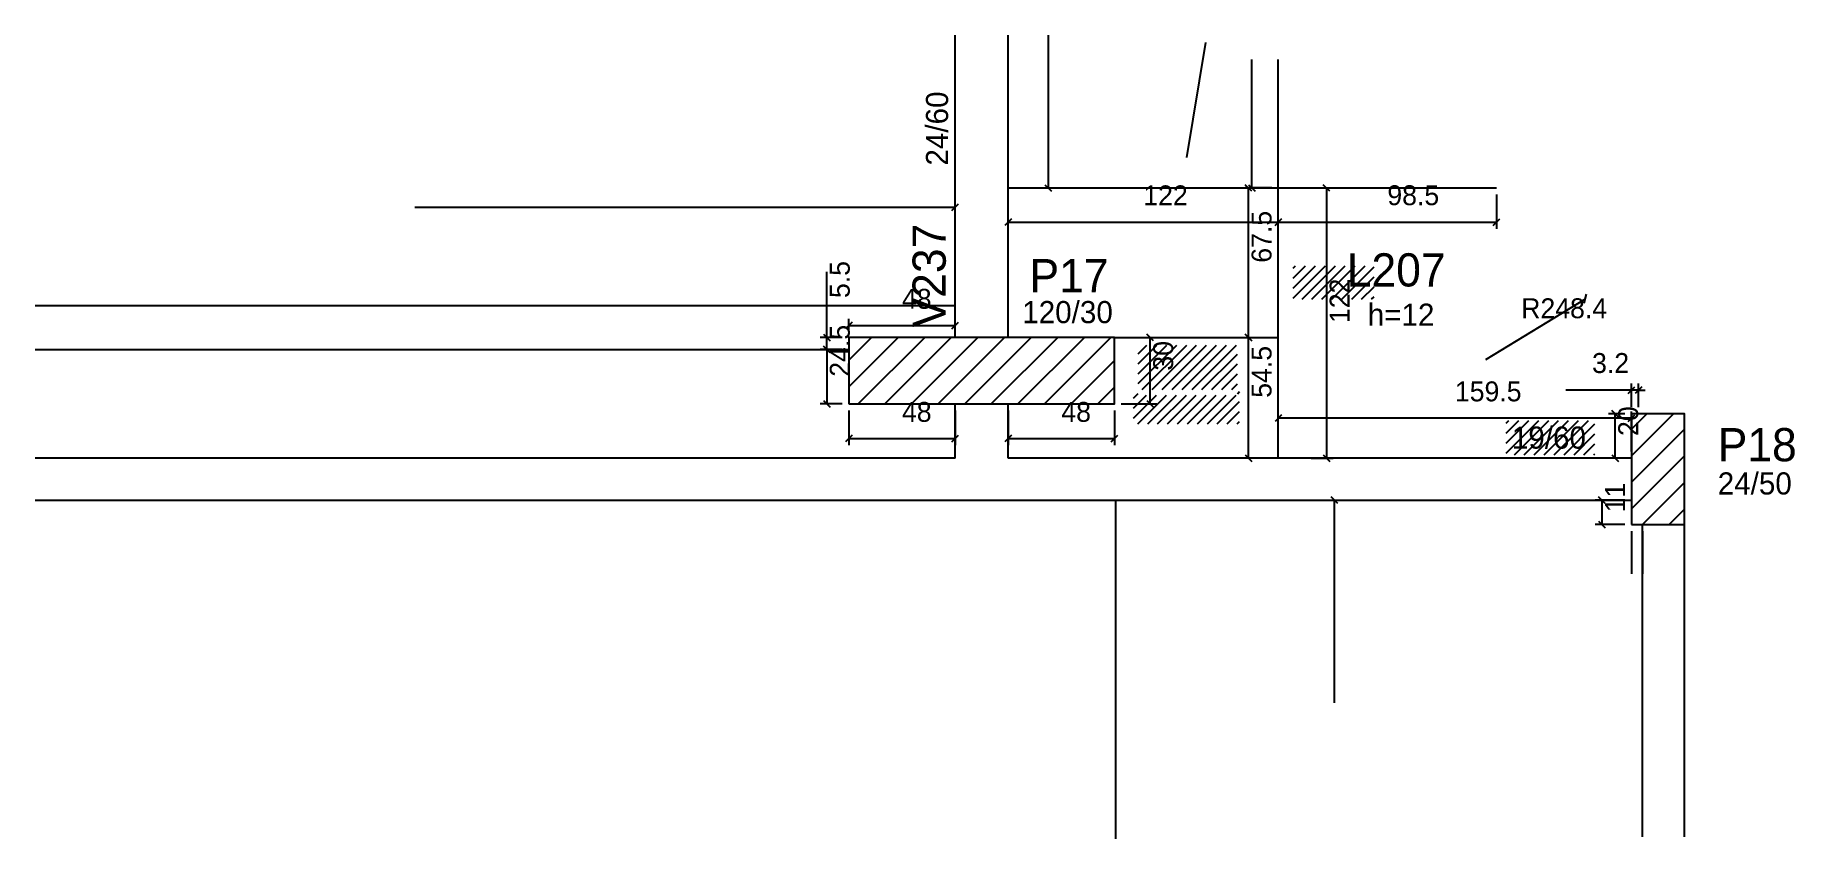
# Model space of a CAD drawing. Header units: metres. Extents: x 5378 to 6173, y 2178 to 2541.
import ezdxf

# ---------------------------------------------------------------- set-up
doc = ezdxf.new("R2010")
doc.units = ezdxf.units.M
for name, color, linetype in [('3', 7, 'Continuous'), ('4', 7, 'Continuous'), ('7', 7, 'Continuous'), ('Painéis', 7, 'Continuous'), ('REAPROVEITAMENTO', 7, 'Continuous')]:
    doc.layers.add(name, color=color, linetype=linetype)

msp = doc.modelspace()

# ---------------------------------------------------------------- hatches: boundary and pattern name
at = {"layer": 'REAPROVEITAMENTO'}
h = msp.add_hatch(dxfattribs=at)
h.set_pattern_fill('ANSI31')
h.paths.add_polyline_path([(5946.63, 2421.32), (5983.12, 2421.32), (5983.12, 2436.38), (5946.63, 2436.38), (5946.63, 2421.32)])
h.paths.add_polyline_path([(6042.76, 2351.1), (6082.89, 2351.1), (6082.89, 2366.62), (6042.76, 2366.62), (6042.76, 2351.1)])
h = msp.add_hatch(dxfattribs=at)
h.set_pattern_fill('ANSI31')
h.paths.add_polyline_path([(5874.45, 2365.09), (5922.35, 2365.09), (5922.35, 2380.61), (5874.45, 2380.61), (5874.45, 2365.09)])
h.paths.add_polyline_path([(5876.54, 2378.07), (5921.35, 2378.07), (5921.35, 2400.66), (5876.54, 2400.66), (5876.54, 2378.07)])

# ---------------------------------------------------------------- linework, layer by layer
at = {"layer": '3', "color": 3, "lineweight": 25}
for p, q in [((5793.86, 2404.08), (5793.86, 2540.58)), ((5817.86, 2404.08), (5817.86, 2540.58)), ((5745.86, 2381.84), (5768.11, 2404.08)), ((5745.86, 2393.86), (5756.09, 2404.08)), ((5750.13, 2374.08), (5780.13, 2404.08)), ((5762.15, 2374.08), (5792.15, 2404.08)), ((5774.17, 2374.08), (5804.17, 2404.08)), ((5786.19, 2374.08), (5816.19, 2404.08)), ((5798.21, 2374.08), (5828.21, 2404.08)), ((5810.23, 2374.08), (5840.23, 2404.08)), ((5822.26, 2374.08), (5852.26, 2404.08)), ((5834.28, 2374.08), (5864.28, 2404.08)), ((5846.3, 2374.08), (5865.86, 2393.65)), ((5858.32, 2374.08), (5865.86, 2381.63)), ((5793.86, 2349.58), (5793.86, 2374.08)), ((5817.86, 2349.58), (5817.86, 2374.08)), ((6099.36, 2350.67), (6118.28, 2369.58)), ((6099.36, 2362.69), (6106.25, 2369.58)), ((6099.36, 2338.65), (6123.36, 2362.65)), ((6099.36, 2326.63), (6123.36, 2350.63)), ((6104.34, 2319.58), (6123.36, 2338.61)), ((6116.36, 2319.58), (6123.36, 2326.59)), ((6104.36, 2178.58), (6104.36, 2319.58)), ((6123.36, 2178.58), (6123.36, 2319.58))]:
    msp.add_line(p, q, dxfattribs=at)
for points in [[(5793.86, 2349.58), (5378.36, 2349.58)], [(6099.36, 2349.58), (5817.86, 2349.58)], [(5378.36, 2330.58), (5820.86, 2330.58)], [(5820.86, 2330.58), (6099.36, 2330.58)]]:
    msp.add_lwpolyline(points, dxfattribs=at)
at = {"layer": '7', "color": 7, "lineweight": 25}
for points in [[(5745.86, 2374.08), (5865.86, 2374.08), (5865.86, 2404.08), (5745.86, 2404.08), (5745.86, 2374.08)], [(6099.36, 2319.58), (6123.36, 2319.58), (6123.36, 2369.58), (6099.36, 2369.58), (6099.36, 2319.58)]]:
    msp.add_lwpolyline(points, dxfattribs=at)
at = {"layer": 'Painéis', "color": 4, "lineweight": 25}
for p, q in [((5835.86, 2540.58), (5835.86, 2471.58)), ((5898.52, 2485.33), (5907.14, 2537.29)), ((5927.88, 2471.58), (5927.88, 2529.55)), ((5936.86, 2471.58), (5924.88, 2471.58)), ((5926.38, 2404.08), (5926.38, 2471.58)), ((5954.64, 2471.58), (5964.61, 2471.58)), ((5961.61, 2471.58), (5961.61, 2349.58)), ((6038.34, 2468.58), (6038.34, 2453.2)), ((5549.86, 2462.9), (5793.86, 2462.9)), ((5817.86, 2456.2), (5939.86, 2456.2)), ((5939.86, 2456.2), (6038.34, 2456.2)), ((5735.87, 2404.08), (5735.87, 2433.65)), ((6033.58, 2394.14), (6078.55, 2421.56)), ((5745.86, 2407.08), (5745.86, 2412.45)), ((5745.86, 2409.45), (5793.86, 2409.45)), ((5793.86, 2407.08), (5793.86, 2412.45)), ((5742.86, 2404.08), (5732.87, 2404.08)), ((5735.87, 2398.58), (5735.87, 2404.08)), ((5868.86, 2404.08), (5885.04, 2404.08)), ((5882.04, 2374.08), (5882.04, 2404.08)), ((5926.38, 2349.58), (5926.38, 2404.08)), ((5742.86, 2398.58), (5732.87, 2398.58)), ((5742.86, 2398.58), (5732.87, 2398.58)), ((5735.87, 2398.58), (5735.87, 2395.58)), ((5735.87, 2398.58), (5735.87, 2374.08)), ((6099.36, 2380.33), (6069.77, 2380.33)), ((6099.36, 2372.58), (6099.36, 2383.33)), ((6102.52, 2380.33), (6099.36, 2380.33)), ((6102.52, 2372.58), (6102.52, 2383.33)), ((6102.52, 2380.33), (6105.52, 2380.33)), ((5742.86, 2374.08), (5732.87, 2374.08)), ((5745.86, 2371.08), (5745.86, 2355.38)), ((5793.86, 2371.08), (5793.86, 2355.38)), ((5817.86, 2371.08), (5817.86, 2355.38)), ((5865.86, 2371.08), (5865.86, 2355.38)), ((5868.86, 2374.08), (5885.04, 2374.08)), ((5939.86, 2352.58), (5939.86, 2370.59)), ((6096.36, 2369.58), (6088.99, 2369.58)), ((6091.99, 2349.58), (6091.99, 2369.58)), ((6099.36, 2352.58), (6099.36, 2370.59)), ((6099.36, 2367.59), (5939.86, 2367.59)), ((5745.86, 2358.38), (5793.86, 2358.38)), ((5817.86, 2358.38), (5865.86, 2358.38)), ((5954.64, 2349.58), (5964.61, 2349.58)), ((6096.36, 2349.58), (6088.99, 2349.58)), ((5965.3, 2239.08), (5965.3, 2330.58)), ((6096.36, 2330.58), (6083.03, 2330.58)), ((6086.03, 2330.58), (6086.03, 2319.58)), ((6096.36, 2319.58), (6083.03, 2319.58)), ((6099.36, 2316.58), (6099.36, 2297.37)), ((6104.36, 2316.58), (6104.36, 2297.37))]:
    msp.add_line(p, q, dxfattribs=at)
at = {"layer": 'Painéis', "color": 200, "lineweight": 25}
for p, q in [((5939.86, 2349.58), (5939.86, 2529.55)), ((5817.86, 2471.58), (6038.34, 2471.58)), ((5378.36, 2418.58), (5793.86, 2418.58)), ((5865.86, 2404.08), (5939.86, 2404.08)), ((5378.36, 2398.58), (5745.86, 2398.58)), ((5866.36, 2330.58), (5866.36, 2177.66))]:
    msp.add_line(p, q, dxfattribs=at)
at = {"layer": 'Painéis', "color": 0, "lineweight": 25}
for p, q in [((5834.36, 2473.08), (5837.36, 2470.08)), ((5927.88, 2470.08), (5924.88, 2473.08)), ((5926.38, 2473.08), (5929.38, 2470.08)), ((5963.11, 2470.08), (5960.11, 2473.08)), ((5792.36, 2461.4), (5795.36, 2464.4)), ((5819.36, 2457.7), (5816.36, 2454.7)), ((5938.36, 2454.7), (5941.36, 2457.7)), ((5941.36, 2457.7), (5938.36, 2454.7)), ((6036.84, 2454.7), (6039.84, 2457.7)), ((6078.05, 2419.49), (6079.05, 2423.62)), ((5747.36, 2410.95), (5744.36, 2407.95)), ((5792.36, 2407.95), (5795.36, 2410.95)), ((5734.37, 2405.58), (5737.37, 2402.58)), ((5883.54, 2402.58), (5880.54, 2405.58)), ((5927.88, 2402.58), (5924.88, 2405.58)), ((5924.88, 2405.58), (5927.88, 2402.58)), ((5737.37, 2397.08), (5734.37, 2400.08)), ((5737.37, 2397.08), (5734.37, 2400.08)), ((6097.86, 2378.83), (6100.86, 2381.83)), ((6104.02, 2381.83), (6101.02, 2378.83)), ((5734.37, 2375.58), (5737.37, 2372.58)), ((5880.54, 2375.58), (5883.54, 2372.58)), ((5941.36, 2369.09), (5938.36, 2366.09)), ((6093.49, 2368.08), (6090.49, 2371.08)), ((6097.86, 2366.09), (6100.86, 2369.09)), ((5747.36, 2359.88), (5744.36, 2356.88)), ((5792.36, 2356.88), (5795.36, 2359.88)), ((5819.36, 2359.88), (5816.36, 2356.88)), ((5864.36, 2356.88), (5867.36, 2359.88)), ((5924.88, 2351.08), (5927.88, 2348.08)), ((5960.11, 2351.08), (5963.11, 2348.08)), ((6090.49, 2351.08), (6093.49, 2348.08)), ((5966.8, 2329.08), (5963.8, 2332.08)), ((6087.53, 2329.08), (6084.53, 2332.08)), ((6084.53, 2321.08), (6087.53, 2318.08))]:
    msp.add_line(p, q, dxfattribs=at)

# ---------------------------------------------------------------- texts
at = {"layer": '3', "color": 3, "lineweight": 25}
msp.add_text('24/60', height=10, rotation=90, dxfattribs=at).set_placement((5790.7, 2481.7))
for s, p in [('120/30', (5824.2, 2410.53)), ('h=12', (5980.24, 2409.36)), ('19/60', (6045.35, 2353.86)), ('24/50', (6138.33, 2333.15))]:
    msp.add_text(s, height=10, dxfattribs=at).set_placement(p)
at = {"layer": '4', "color": 4, "lineweight": 25}
msp.add_text('V237', height=15, rotation=90, dxfattribs=at).set_placement((5789.64, 2408.59))
for s, p in [('L207', (5970.79, 2427.09)), ('P17', (5827.47, 2424.5)), ('P18', (6138.33, 2348.15))]:
    msp.add_text(s, height=15, dxfattribs=at).set_placement(p)
at = {"layer": 'Painéis', "color": 240, "lineweight": 25}
for s, p in [('122', (5878.86, 2463.75)), ('98.5', (5989.1, 2463.82)), ('48', (5769.86, 2417.03)), ('R248.4', (6049.56, 2412.76)), ('3.2', (6081.57, 2388.03)), ('159.5', (6019.61, 2375.22)), ('48', (5769.86, 2365.97)), ('48', (5841.86, 2365.97))]:
    msp.add_text(s, height=9, dxfattribs=at).set_placement(p)
for s, p in [('67.5', (5936.78, 2437.83)), ('5.5', (5746.27, 2421.87)), ('122', (5972.05, 2410.58)), ('24.5', (5746.27, 2386.33)), ('30', (5892.35, 2389.08)), ('54.5', (5936.78, 2376.83)), ('20', (6102.4, 2359.58)), ('11', (6096.47, 2325.08))]:
    msp.add_text(s, height=9, rotation=90, dxfattribs=at).set_placement(p)

doc.saveas('drawing.dxf')
